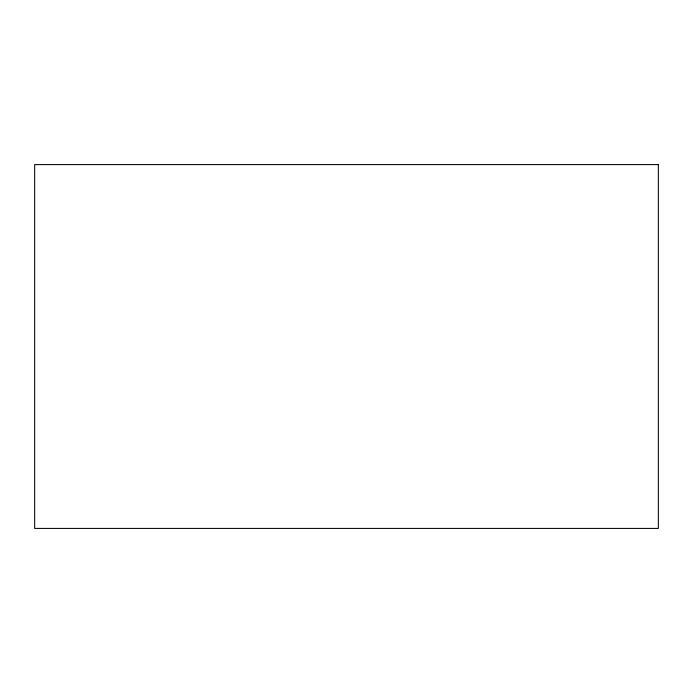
<?xml version="1.0" encoding="UTF-8"?>
<svg xmlns="http://www.w3.org/2000/svg" width="693" height="693" viewBox="0 0 693 693"><rect width="100%" height="100%" fill="white"/><g stroke="black" fill="none" stroke-linecap="round" stroke-linejoin="round"><path stroke-width="1.04" d="M658.35 164.588L34.65 164.588L34.65 528.413L658.35 528.413L658.35 164.588"/></g></svg>
